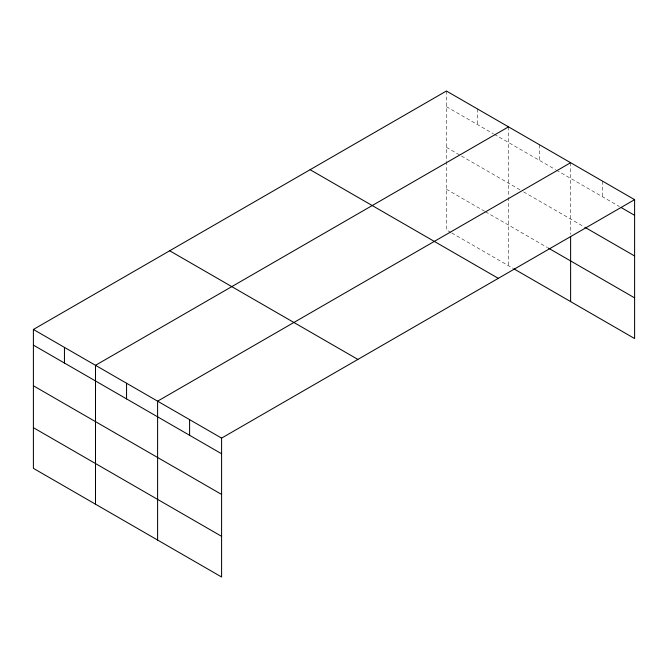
<?xml version="1.0" encoding="UTF-8"?>
<svg xmlns="http://www.w3.org/2000/svg" width="668" height="668" viewBox="0 0 668 668"><rect width="100%" height="100%" fill="white"/><g stroke="black" fill="none" stroke-linecap="round" stroke-linejoin="round"><path stroke-width="0.5" stroke-dasharray="3.34 2.5" d="M446.416 106.663L493.435 133.809M494.32 134.318L555.534 169.664M556.419 170.173L619.495 206.587M446.416 147.327L460.611 155.527M461.496 156.036L520.046 189.837M523.595 191.891L583.949 226.728M446.416 189.228L484.567 211.247M485.452 211.764L547.551 247.619M450.85 232.456L446.416 229.892L446.416 162.658M451.735 232.965L512.949 268.302M602.611 181.187L602.611 196.843M570.614 162.716L570.614 234.368M539.569 144.789L539.569 160.445M508.515 126.862L508.515 196.467M508.515 197.486L508.515 265.747M477.47 108.934L477.47 124.59M446.416 91.007L446.416 161.631"/><path stroke-width="1" d="M33.4 329.458L221.584 438.108L221.584 576.993L33.4 468.343L33.4 329.458L446.416 91.007L634.6 199.657L634.6 338.542L513.842 268.82M508.515 126.862L95.499 365.312L95.499 504.198M570.614 162.716L157.598 401.167L157.598 540.053M221.584 438.108L634.6 199.657M621.273 207.614L634.6 215.313M584.834 227.245L634.6 255.978M548.436 248.129L634.6 297.87M310.119 169.697L498.303 278.347M169.697 250.776L357.881 359.417M33.4 345.114L221.584 453.764M33.4 385.778L221.584 494.429M33.4 427.679L221.584 536.329M570.614 236.405L570.614 301.602M189.595 419.638L189.595 435.294M126.553 383.24L126.553 398.896M64.454 347.385L64.454 363.041"/></g></svg>
